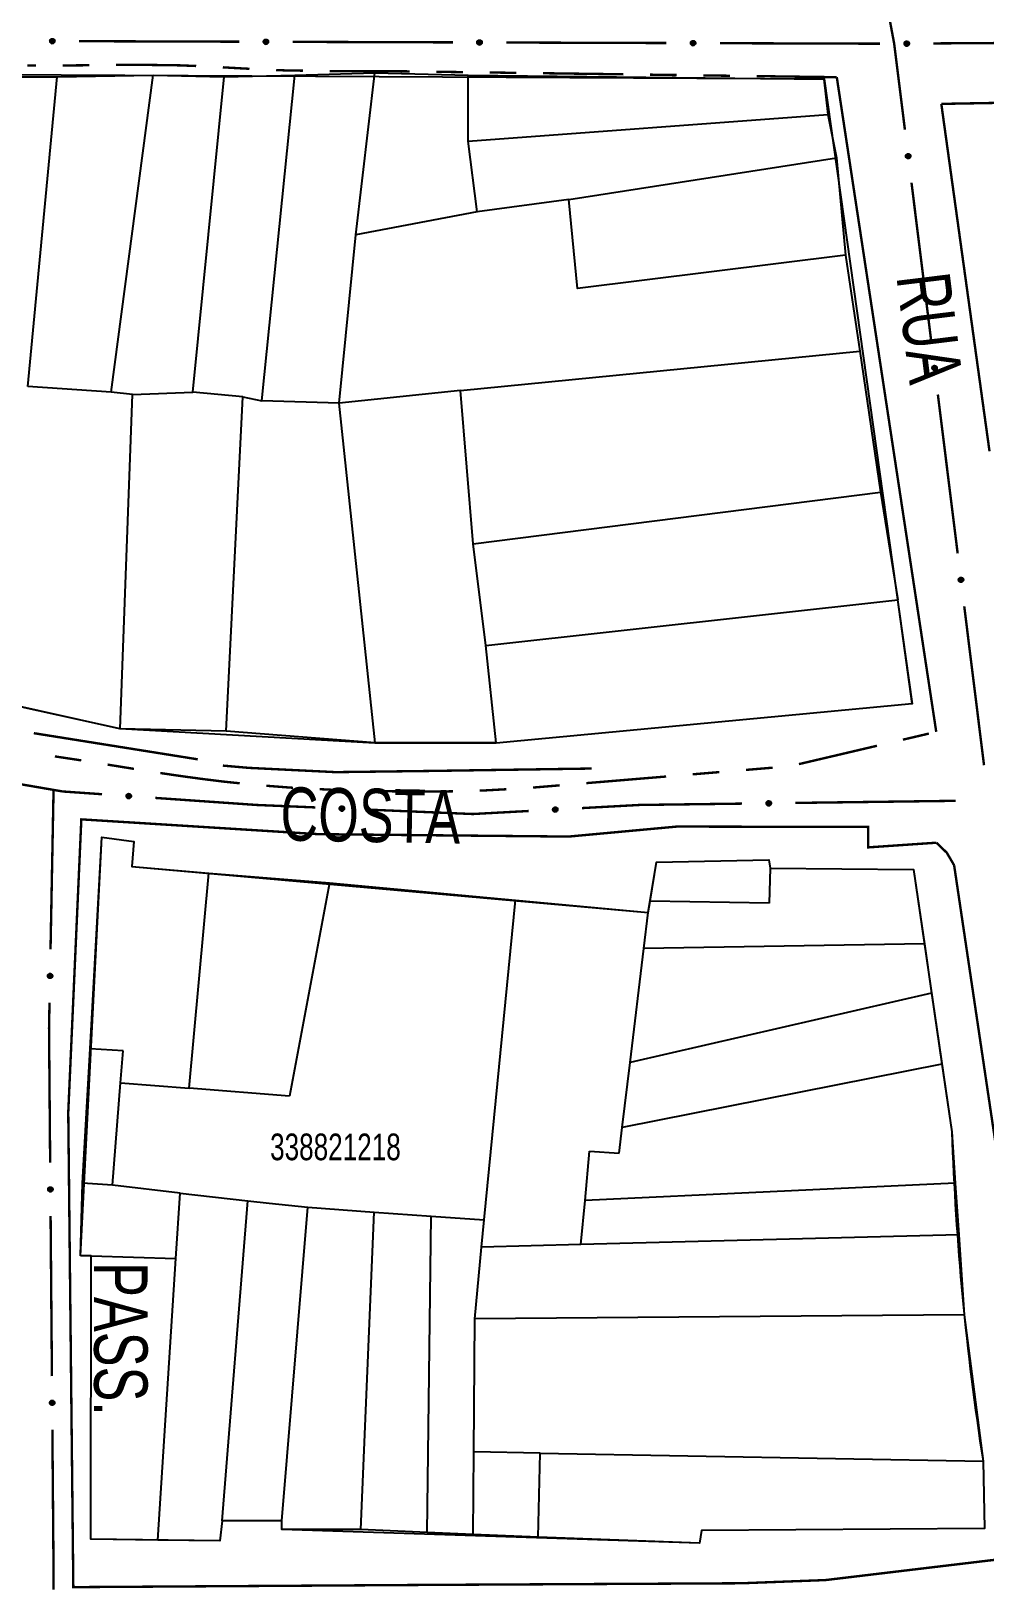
# Model space of a CAD drawing. Extents: x 203614 to 206284, y 4847494 to 4848495.
# Drawn here: x 204087.3 to 204158.8, y 4847838.7 to 4847955.6 of the extents above; entities that cross this region are included whole.
import ezdxf

# ---------------------------------------------------------------- set-up
doc = ezdxf.new("R2010")
doc.units = 0
doc.header["$LTSCALE"] = 1.5
doc.header["$MEASUREMENT"] = 0
doc.linetypes.add('PHANTOMX2', pattern=[5, 2.5, -0.5, 0.5, -0.5, 0.5, -0.5])
for name, color, linetype in [('CD-MALHA-LOTES', 40, 'CONTINUOUS'), ('CD_TXT_QUADRA', 7, 'CONTINUOUS'), ('HD-VALAS-DRENOS', 170, 'CONTINUOUS'), ('RU-QUADRAS', 210, 'CONTINUOUS'), ('SV-EIXO-RUA-N-PAV', 6, 'CONTINUOUS'), ('SV-EIXO-RUA-PAV', 20, 'CONTINUOUS'), ('SV-RUA-NAO-PAV-S-GUIA-C-GUIA', 7, 'PHANTOMX2'), ('SV-RUA-PAVIM-S-GUIA-C-GUIA', 7, 'CONTINUOUS'), ('SV-TXT-RUA-N-PAV-S-GUIA-C-GUIA', 7, 'CONTINUOUS'), ('SV-TXT-RUA-PAV-S-GUIA-C-GUIA', 7, 'CONTINUOUS')]:
    doc.layers.add(name, color=color, linetype=linetype)
doc.styles.add('ARIAL', font='ARIAL.TTF')

msp = doc.modelspace()

# ---------------------------------------------------------------- linework, layer by layer
at = {"layer": 'CD-MALHA-LOTES'}
for points in [[(204107.081501, 4847952.298128), (204113.074339, 4847952.47529)], [(204111.655098, 4847940.328151), (204113.074339, 4847952.47529)], [(204113.074339, 4847952.47529), (204120.076024, 4847952.298697)], [(204080.489303, 4847952.168607), (204089.280831, 4847952.179416)], [(204087.078871, 4847928.965354), (204089.280831, 4847952.179416)], [(204089.280831, 4847952.179416), (204096.460407, 4847952.297663)], [(204093.328487, 4847928.525425), (204096.460407, 4847952.297663)], [(204096.460407, 4847952.297663), (204101.800669, 4847952.179964)], [(204099.438741, 4847928.525692), (204101.800669, 4847952.179964)], [(204101.800669, 4847952.179964), (204107.081501, 4847952.298128)], [(204104.603932, 4847927.886002), (204107.081501, 4847952.298128)], [(204120.076024, 4847952.298697), (204146.71788, 4847952.005032), (204147.015611, 4847949.351557)], [(204120.077988, 4847947.34552), (204120.076024, 4847952.298697)], [(204120.077988, 4847947.34552), (204147.015611, 4847949.351557)], [(204147.015611, 4847949.351557), (204147.670419, 4847946.09675)], [(204120.732786, 4847942.038574), (204120.077988, 4847947.34552)], [(204127.615355, 4847942.982337), (204147.670419, 4847946.09675)], [(204147.670419, 4847946.09675), (204148.325182, 4847938.79663)], [(204120.732786, 4847942.038574), (204111.655098, 4847940.328151)], [(204127.615355, 4847942.982337), (204120.732786, 4847942.038574)], [(204148.325182, 4847938.79663), (204128.262976, 4847936.305174), (204127.615355, 4847942.982337)], [(204110.412374, 4847927.713577), (204111.655098, 4847940.328151)], [(204148.325182, 4847938.79663), (204149.396078, 4847931.602778)], [(204119.492043, 4847928.653149), (204149.396078, 4847931.602778)], [(204149.396078, 4847931.602778), (204150.942992, 4847921.047861)], [(204093.328487, 4847928.525425), (204087.078871, 4847928.965354)], [(204094.918614, 4847928.355685), (204093.328487, 4847928.525425)], [(204093.987736, 4847903.296484), (204094.918614, 4847928.355685)], [(204094.918614, 4847928.355685), (204099.438741, 4847928.525692)], [(204103.18159, 4847928.184853), (204099.438741, 4847928.525692)], [(204101.938793, 4847903.119933), (204103.18159, 4847928.184853)], [(204103.18159, 4847928.184853), (204104.603932, 4847927.886002)], [(204110.412374, 4847927.713577), (204104.603932, 4847927.886002)], [(204119.492043, 4847928.653149), (204110.412374, 4847927.713577)], [(204120.441513, 4847917.152596), (204119.492043, 4847928.653149)], [(204113.09426, 4847902.235925), (204110.412374, 4847927.713577)], [(204120.441513, 4847917.152596), (204150.942992, 4847921.047861)], [(204150.942992, 4847921.047861), (204152.251581, 4847912.969523)], [(204121.398362, 4847909.548121), (204120.441513, 4847917.152596)], [(204121.398362, 4847909.548121), (204152.251581, 4847912.969523)], [(204122.172625, 4847902.236323), (204153.32271, 4847905.186006), (204152.251581, 4847912.969523)], [(204122.172625, 4847902.236323), (204121.398362, 4847909.548121)], [(204093.987736, 4847903.296484), (204084.908576, 4847905.300943)], [(204101.938793, 4847903.119933), (204093.987736, 4847903.296484)], [(204113.09426, 4847902.235925), (204101.938793, 4847903.119933)], [(204122.172625, 4847902.236323), (204113.09426, 4847902.235925)]]:
    msp.add_lwpolyline(points, dxfattribs=at)
at = {"layer": 'CD-MALHA-LOTES', "flags": 128}
for points in [[(204091.75, 4847879.32), (204092.62, 4847895.18)], [(204092.62, 4847895.18), (204095.02, 4847894.86)], [(204095.02, 4847894.86), (204094.87, 4847892.98)], [(204094.87, 4847892.98), (204100.65, 4847892.47)], [(204133.7, 4847890.39), (204134.18, 4847893.29)], [(204134.18, 4847893.29), (204142.6, 4847893.47)], [(204142.6, 4847893.47), (204142.7, 4847892.85)], [(204142.7, 4847892.85), (204142.61, 4847890.22)], [(204142.7, 4847892.85), (204153.43, 4847892.75)], [(204153.43, 4847892.75), (204154.24, 4847887.18)], [(204099.16, 4847876.36), (204100.65, 4847892.47)], [(204100.65, 4847892.47), (204109.67, 4847891.74)], [(204109.67, 4847891.74), (204106.68, 4847875.77)], [(204109.67, 4847891.74), (204123.62, 4847890.45)], [(204121.26, 4847866.49), (204123.62, 4847890.45)], [(204123.62, 4847890.45), (204133.55, 4847889.54)], [(204133.55, 4847889.54), (204133.7, 4847890.39)], [(204142.61, 4847890.22), (204133.7, 4847890.39)], [(204133.23, 4847886.84), (204133.55, 4847889.54)], [(204154.24, 4847887.18), (204133.23, 4847886.84)], [(204154.24, 4847887.18), (204154.78, 4847883.48)], [(204132.2, 4847878.28), (204133.23, 4847886.84)], [(204154.78, 4847883.48), (204132.2, 4847878.28)], [(204154.78, 4847883.48), (204155.56, 4847878.17)], [(204091.18, 4847869.25), (204091.75, 4847879.32)], [(204094.22, 4847879.16), (204091.75, 4847879.32)], [(204094.03, 4847876.76), (204094.22, 4847879.16)], [(204131.61, 4847873.42), (204132.2, 4847878.28)], [(204155.56, 4847878.17), (204131.61, 4847873.42)], [(204155.56, 4847878.17), (204156.3, 4847873.09), (204156.56, 4847869.25)], [(204093.42, 4847869.09), (204094.03, 4847876.76)], [(204094.03, 4847876.76), (204099.16, 4847876.36)], [(204106.68, 4847875.77), (204099.16, 4847876.36)], [(204131.38, 4847871.49), (204131.61, 4847873.42)], [(204128.82, 4847867.94), (204129.15, 4847871.63)], [(204129.15, 4847871.63), (204131.38, 4847871.49)], [(204091.04, 4847863.79), (204091.18, 4847869.25)], [(204093.42, 4847869.09), (204091.18, 4847869.25)], [(204098.49, 4847868.5), (204093.42, 4847869.09)], [(204098.18, 4847863.6), (204098.49, 4847868.5)], [(204098.49, 4847868.5), (204103.56, 4847867.92)], [(204156.56, 4847869.25), (204128.82, 4847867.94)], [(204156.56, 4847869.25), (204156.82, 4847865.37)], [(204101.64, 4847843.94), (204103.56, 4847867.92)], [(204103.56, 4847867.92), (204105.17, 4847867.74)], [(204105.17, 4847867.74), (204108.06, 4847867.43)], [(204106.12, 4847843.94), (204108.06, 4847867.43)], [(204108.06, 4847867.43), (204113.03, 4847867.07)], [(204112.03, 4847843.27), (204113.03, 4847867.07)], [(204113.03, 4847867.07), (204117.29, 4847866.77)], [(204128.51, 4847864.64), (204128.82, 4847867.94)], [(204117, 4847843.05), (204117.29, 4847866.77)], [(204117.29, 4847866.77), (204121.26, 4847866.49)], [(204121.06, 4847864.45), (204121.26, 4847866.49)], [(204156.82, 4847865.37), (204128.51, 4847864.64)], [(204156.82, 4847865.37), (204157.23, 4847859.37)], [(204091.83, 4847863.79), (204091.04, 4847863.79)], [(204091.81, 4847842.56), (204091.83, 4847863.79)], [(204091.83, 4847863.79), (204098.18, 4847863.6)], [(204096.83, 4847842.49), (204098.18, 4847863.6)], [(204120.57, 4847859.08), (204121.06, 4847864.45)], [(204128.51, 4847864.64), (204121.06, 4847864.45)], [(204120.48, 4847849.09), (204120.57, 4847859.08)], [(204157.23, 4847859.37), (204120.57, 4847859.08)], [(204157.23, 4847859.37), (204158.64, 4847848.39)], [(204120.43, 4847842.9), (204120.48, 4847849.09)], [(204125.47, 4847849), (204120.48, 4847849.09)], [(204125.32, 4847842.71), (204125.47, 4847849)], [(204125.47, 4847849), (204158.64, 4847848.39)], [(204158.64, 4847848.39), (204158.75, 4847843.36)], [(204101.64, 4847843.94), (204101.46, 4847842.43)], [(204106.12, 4847843.94), (204101.64, 4847843.94)], [(204106.12, 4847843.29), (204106.12, 4847843.94)], [(204096.83, 4847842.49), (204091.81, 4847842.56)], [(204101.46, 4847842.43), (204096.83, 4847842.49)], [(204112.03, 4847843.27), (204106.12, 4847843.29)], [(204117, 4847843.05), (204112.03, 4847843.27)], [(204120.43, 4847842.9), (204117, 4847843.05)], [(204125.32, 4847842.71), (204120.43, 4847842.9)], [(204137.4, 4847842.26), (204125.32, 4847842.71)], [(204137.55, 4847843.21), (204137.4, 4847842.26)], [(204158.75, 4847843.36), (204137.55, 4847843.21)]]:
    msp.add_lwpolyline(points, dxfattribs=at)
at = {"layer": 'HD-VALAS-DRENOS', "const_width": 0.18, "flags": 128}
for points in [[(204099.81, 4847901.01), (204087.53, 4847902.97)], [(204129.31, 4847900.32), (204117.32, 4847900.14), (204110.12, 4847900.05), (204103.63, 4847900.37), (204101.69, 4847900.54)]]:
    msp.add_lwpolyline(points, dxfattribs=at)
at = {"layer": 'RU-QUADRAS', "color": 6, "linetype": 'Continuous'}
msp.add_lwpolyline([(204027.63, 4847952.63), (204146.73, 4847952.01), (204153.32, 4847905.17), (204122.16, 4847902.21), (204113.08, 4847902.21), (204093.97, 4847903.3), (204084.89, 4847905.32, -0.031853908)], format="xyb", dxfattribs=at)
msp.add_lwpolyline([(204091.04, 4847863.79), (204092.62, 4847895.18), (204095.02, 4847894.86), (204094.87, 4847892.98), (204133.55, 4847889.54), (204134.18, 4847893.29), (204142.6, 4847893.47), (204142.7, 4847892.85), (204153.43, 4847892.75), (204156.3, 4847873.09, 0.0300268197), (204158.64, 4847848.39), (204158.75, 4847843.36), (204137.55, 4847843.21), (204137.4, 4847842.26), (204106.12, 4847843.29), (204106.12, 4847843.94), (204101.64, 4847843.94), (204101.46, 4847842.43), (204091.81, 4847842.56), (204091.83, 4847863.79)], format="xyb", close=True, dxfattribs=at)
at = {"layer": 'SV-EIXO-RUA-N-PAV', "flags": 128}
for points in [[(204088.776439, 4847954.956224), (204088.810639, 4847954.991187), (204088.847182, 4847955.014243), (204088.883195, 4847955.0247), (204088.917428, 4847955.025642), (204088.952558, 4847955.022662), (204088.987315, 4847955.011843), (204089.02323, 4847954.99129), (204089.058544, 4847954.957229), (204089.079701, 4847954.918243), (204089.091843, 4847954.883484), (204089.094881, 4847954.847845), (204089.091414, 4847954.813765), (204089.078982, 4847954.778034), (204089.057798, 4847954.74184), (204089.022689, 4847954.70716), (204088.986709, 4847954.684803), (204088.95161, 4847954.675603), (204088.915761, 4847954.672776), (204088.879931, 4847954.676248), (204088.845875, 4847954.687065), (204088.809472, 4847954.708459), (204088.775702, 4847954.743565), (204088.752994, 4847954.779197), (204088.743303, 4847954.814157), (204088.741314, 4847954.849514), (204088.743875, 4847954.884786), (204088.753296, 4847954.920177), (204088.776439, 4847954.956224)], [(204104.77636, 4847954.906031), (204104.81056, 4847954.940993), (204104.847103, 4847954.964049), (204104.883116, 4847954.974506), (204104.917349, 4847954.975449), (204104.95248, 4847954.972468), (204104.987236, 4847954.961649), (204105.023152, 4847954.941097), (204105.058465, 4847954.907036), (204105.079623, 4847954.868049), (204105.091764, 4847954.833291), (204105.094802, 4847954.797651), (204105.091335, 4847954.763572), (204105.078903, 4847954.727841), (204105.057719, 4847954.691647), (204105.02261, 4847954.656967), (204104.98663, 4847954.63461), (204104.951531, 4847954.62541), (204104.915682, 4847954.622582), (204104.879853, 4847954.626055), (204104.845796, 4847954.636871), (204104.809393, 4847954.658266), (204104.775623, 4847954.693372), (204104.752915, 4847954.729003), (204104.743225, 4847954.763964), (204104.741236, 4847954.79932), (204104.743796, 4847954.834592), (204104.753217, 4847954.869983), (204104.77636, 4847954.906031)], [(204120.776282, 4847954.855837), (204120.810482, 4847954.8908), (204120.847024, 4847954.913855), (204120.883037, 4847954.924312), (204120.91727, 4847954.925255), (204120.952401, 4847954.922275), (204120.987157, 4847954.911456), (204121.023073, 4847954.890903), (204121.058386, 4847954.856842), (204121.079544, 4847954.817855), (204121.091685, 4847954.783097), (204121.094723, 4847954.747457), (204121.091256, 4847954.713378), (204121.078824, 4847954.677647), (204121.057641, 4847954.641453), (204121.022532, 4847954.606773), (204120.986551, 4847954.584416), (204120.951452, 4847954.575216), (204120.915603, 4847954.572389), (204120.879774, 4847954.575861), (204120.845718, 4847954.586678), (204120.809315, 4847954.608072), (204120.775545, 4847954.643178), (204120.752836, 4847954.67881), (204120.743146, 4847954.71377), (204120.741157, 4847954.749127), (204120.743717, 4847954.784399), (204120.753139, 4847954.819789), (204120.776282, 4847954.855837)], [(204136.776203, 4847954.805643), (204136.810403, 4847954.840606), (204136.846945, 4847954.863662), (204136.882958, 4847954.874119), (204136.917191, 4847954.875061), (204136.952322, 4847954.872081), (204136.987078, 4847954.861262), (204137.022994, 4847954.840709), (204137.058308, 4847954.806648), (204137.079465, 4847954.767662), (204137.091606, 4847954.732904), (204137.094645, 4847954.697264), (204137.091178, 4847954.663185), (204137.078745, 4847954.627453), (204137.057562, 4847954.59126), (204137.022453, 4847954.55658), (204136.986473, 4847954.534222), (204136.951373, 4847954.525022), (204136.915524, 4847954.522195), (204136.879695, 4847954.525667), (204136.845639, 4847954.536484), (204136.809236, 4847954.557879), (204136.775466, 4847954.592985), (204136.752758, 4847954.628616), (204136.743067, 4847954.663577), (204136.741078, 4847954.698933), (204136.743639, 4847954.734205), (204136.75306, 4847954.769596), (204136.776203, 4847954.805643)], [(204152.775062, 4847954.769332), (204152.80893, 4847954.804617), (204152.845253, 4847954.828017), (204152.881165, 4847954.838813), (204152.915388, 4847954.84008), (204152.950546, 4847954.837431), (204152.985403, 4847954.826941), (204153.021511, 4847954.806729), (204153.057144, 4847954.773003), (204153.07867, 4847954.734218), (204153.091139, 4847954.699576), (204153.094514, 4847954.663967), (204153.091369, 4847954.629856), (204153.079275, 4847954.594009), (204153.058434, 4847954.557617), (204153.023655, 4847954.522607), (204152.987887, 4847954.49991), (204152.952877, 4847954.490379), (204152.917056, 4847954.487213), (204152.881195, 4847954.490347), (204152.847039, 4847954.500841), (204152.810435, 4847954.521891), (204152.776335, 4847954.556676), (204152.753291, 4847954.592091), (204152.74327, 4847954.626959), (204152.740947, 4847954.662295), (204152.743174, 4847954.697589), (204152.752261, 4847954.733068), (204152.775062, 4847954.769332)], [(204094.505579, 4847898.375378), (204094.542021, 4847898.407998), (204094.58001, 4847898.428581), (204094.616637, 4847898.436629), (204094.650858, 4847898.435301), (204094.685714, 4847898.43), (204094.719677, 4847898.416902), (204094.754152, 4847898.394014), (204094.78713, 4847898.357688), (204094.805658, 4847898.317385), (204094.815469, 4847898.281899), (204094.816139, 4847898.246136), (204094.810422, 4847898.212362), (204094.79565, 4847898.177533), (204094.772114, 4847898.142822), (204094.734784, 4847898.110545), (204094.697402, 4847898.090621), (204094.66177, 4847898.083767), (204094.625813, 4847898.083321), (204094.590292, 4847898.08916), (204094.557028, 4847898.10221), (204094.522122, 4847898.125969), (204094.490752, 4847898.163236), (204094.470455, 4847898.200293), (204094.463103, 4847898.235819), (204094.463461, 4847898.27123), (204094.468353, 4847898.306255), (204094.480098, 4847898.340943), (204094.505579, 4847898.375378)], [(204110.473578, 4847897.437261), (204110.509109, 4847897.47087), (204110.546519, 4847897.49249), (204110.58291, 4847897.501542), (204110.617154, 4847897.501156), (204110.652143, 4847897.496815), (204110.686453, 4847897.484655), (204110.721544, 4847897.462724), (204110.755509, 4847897.427318), (204110.775138, 4847897.38754), (204110.785921, 4847897.352337), (204110.787574, 4847897.316606), (204110.782788, 4847897.282687), (204110.768978, 4847897.247465), (204110.746406, 4847897.212121), (204110.709978, 4847897.178829), (204110.673157, 4847897.157885), (204110.637728, 4847897.150054), (204110.601796, 4847897.14862), (204110.566128, 4847897.15348), (204110.532517, 4847897.16561), (204110.496972, 4847897.188401), (204110.46459, 4847897.224791), (204110.443281, 4847897.261277), (204110.434954, 4847897.296587), (204110.434339, 4847897.331994), (204110.438266, 4847897.36714), (204110.449054, 4847897.402139), (204110.473578, 4847897.437261)], [(204126.445296, 4847897.348564), (204126.47743, 4847897.385434), (204126.512588, 4847897.410551), (204126.547941, 4847897.42306), (204126.582063, 4847897.425968), (204126.617307, 4847897.425011), (204126.652627, 4847897.416206), (204126.689665, 4847897.397751), (204126.726876, 4847897.365775), (204126.750239, 4847897.328068), (204126.764357, 4847897.294065), (204126.769438, 4847897.258659), (204126.767934, 4847897.224437), (204126.757576, 4847897.18805), (204126.738506, 4847897.150699), (204126.705448, 4847897.114059), (204126.670811, 4847897.089672), (204126.636299, 4847897.078471), (204126.600672, 4847897.073588), (204126.564702, 4847897.074997), (204126.530081, 4847897.083839), (204126.492508, 4847897.103106), (204126.456777, 4847897.136214), (204126.432059, 4847897.170482), (204126.420376, 4847897.204828), (204126.416359, 4847897.240012), (204126.416889, 4847897.275373), (204126.424262, 4847897.311247), (204126.445296, 4847897.348564)], [(204142.439471, 4847897.824709), (204142.4731, 4847897.860222), (204142.509263, 4847897.883867), (204142.545102, 4847897.894906), (204142.579315, 4847897.896404), (204142.61449, 4847897.893993), (204142.649417, 4847897.883739), (204142.685661, 4847897.863771), (204142.721522, 4847897.830288), (204142.743309, 4847897.791649), (204142.756012, 4847897.757092), (204142.759628, 4847897.721506), (204142.756714, 4847897.687375), (204142.744863, 4847897.651447), (204142.724269, 4847897.614915), (204142.689727, 4847897.57967), (204142.654113, 4847897.556733), (204142.619168, 4847897.546965), (204142.58337, 4847897.543557), (204142.547489, 4847897.546448), (204142.513262, 4847897.556711), (204142.476517, 4847897.577512), (204142.442182, 4847897.612066), (204142.418899, 4847897.647325), (204142.408643, 4847897.682124), (204142.406081, 4847897.717443), (204142.408069, 4847897.752752), (204142.416915, 4847897.788291), (204142.439471, 4847897.824709)], [(204088.856768, 4847884.914091), (204088.891184, 4847884.87934), (204088.913657, 4847884.842437), (204088.923542, 4847884.806262), (204088.923941, 4847884.772019), (204088.920404, 4847884.736939), (204088.909035, 4847884.702359), (204088.887915, 4847884.666774), (204088.853298, 4847884.632006), (204088.81398, 4847884.611469), (204088.779034, 4847884.599881), (204088.74335, 4847884.597408), (204088.70933, 4847884.601416), (204088.673801, 4847884.614413), (204088.637948, 4847884.636168), (204088.603829, 4847884.671823), (204088.582046, 4847884.708154), (204088.573404, 4847884.743394), (204088.571145, 4847884.779283), (204088.575186, 4847884.815053), (204088.586542, 4847884.848934), (204088.608511, 4847884.884993), (204088.644148, 4847884.918201), (204088.680135, 4847884.940342), (204088.715245, 4847884.949476), (204088.750629, 4847884.950904), (204088.785856, 4847884.947784), (204088.821093, 4847884.937803), (204088.856768, 4847884.914091)], [(204088.879619, 4847868.918241), (204088.914972, 4847868.884444), (204088.938444, 4847868.848168), (204088.949313, 4847868.812277), (204088.950648, 4847868.778057), (204088.948071, 4847868.742895), (204088.937651, 4847868.708017), (204088.917511, 4847868.671868), (204088.883857, 4847868.636167), (204088.845115, 4847868.614564), (204088.810498, 4847868.602025), (204088.774896, 4847868.598579), (204088.740779, 4847868.601655), (204088.704907, 4847868.613677), (204088.668473, 4847868.634444), (204088.633393, 4847868.669154), (204088.610625, 4847868.704876), (204088.601024, 4847868.739867), (204088.597786, 4847868.775681), (204088.600847, 4847868.811548), (204088.611273, 4847868.845726), (204088.632249, 4847868.882372), (204088.666966, 4847868.916542), (204088.702335, 4847868.939657), (204088.737182, 4847868.949747), (204088.772514, 4847868.952141), (204088.807813, 4847868.949985), (204088.843309, 4847868.94097), (204088.879619, 4847868.918241)], [(204089.012752, 4847852.918795), (204089.048105, 4847852.884998), (204089.071577, 4847852.848722), (204089.082446, 4847852.812831), (204089.083781, 4847852.778611), (204089.081204, 4847852.743449), (204089.070783, 4847852.708571), (204089.050644, 4847852.672422), (204089.016989, 4847852.636721), (204088.978248, 4847852.615117), (204088.943631, 4847852.602579), (204088.908028, 4847852.599133), (204088.873912, 4847852.602209), (204088.83804, 4847852.614231), (204088.801606, 4847852.634998), (204088.766526, 4847852.669708), (204088.743758, 4847852.705429), (204088.734157, 4847852.740421), (204088.730919, 4847852.776235), (204088.73398, 4847852.812102), (204088.744406, 4847852.84628), (204088.765382, 4847852.882926), (204088.800099, 4847852.917096), (204088.835468, 4847852.940211), (204088.870315, 4847852.950301), (204088.905646, 4847852.952695), (204088.940946, 4847852.950539), (204088.976442, 4847852.941524), (204089.012752, 4847852.918795)]]:
    msp.add_lwpolyline(points, close=True, dxfattribs=at)
for points in [[(204088.741314, 4847954.849514), (204089.091843, 4847954.883484)], [(204088.743303, 4847954.814157), (204089.094881, 4847954.847845)], [(204088.743875, 4847954.884786), (204089.079701, 4847954.918243)], [(204088.744905, 4847954.831396), (204089.091595, 4847954.863057)], [(204088.746385, 4847954.868234), (204089.080803, 4847954.902662)], [(204088.751617, 4847954.795897), (204089.090128, 4847954.830313)], [(204088.752994, 4847954.779197), (204089.091414, 4847954.813765)], [(204088.753296, 4847954.920177), (204089.058544, 4847954.957229)], [(204088.753315, 4847954.902325), (204089.06454, 4847954.938191)], [(204088.765703, 4847954.936399), (204089.037357, 4847954.972389)], [(204088.766515, 4847954.760373), (204089.080465, 4847954.794865)], [(204088.775702, 4847954.743565), (204089.078982, 4847954.778034)], [(204088.776439, 4847954.956224), (204089.02323, 4847954.99129)], [(204088.795842, 4847954.974512), (204088.997876, 4847955.001168)], [(204088.796432, 4847954.72753), (204089.065344, 4847954.759435)], [(204088.809472, 4847954.708459), (204089.057798, 4847954.74184)], [(204088.810639, 4847954.991187), (204088.987315, 4847955.011843)], [(204088.831413, 4847955.00442), (204088.961081, 4847955.016294)], [(204088.833188, 4847954.700124), (204089.032484, 4847954.72406)], [(204088.845875, 4847954.687065), (204089.022689, 4847954.70716)], [(204088.847182, 4847955.014243), (204088.952558, 4847955.022662)], [(204088.867245, 4847954.682278), (204088.998281, 4847954.695513)], [(204088.879931, 4847954.676248), (204088.986709, 4847954.684803)], [(204104.741236, 4847954.79932), (204105.091764, 4847954.833291)], [(204104.743225, 4847954.763964), (204105.094802, 4847954.797651)], [(204104.743796, 4847954.834592), (204105.079623, 4847954.868049)], [(204104.744827, 4847954.781202), (204105.091516, 4847954.812863)], [(204104.746307, 4847954.81804), (204105.080724, 4847954.852469)], [(204104.751538, 4847954.745704), (204105.090049, 4847954.780119)], [(204104.752915, 4847954.729003), (204105.091335, 4847954.763572)], [(204104.753217, 4847954.869983), (204105.058465, 4847954.907036)], [(204104.753236, 4847954.852131), (204105.064461, 4847954.887997)], [(204104.765624, 4847954.886206), (204105.037278, 4847954.922196)], [(204104.766436, 4847954.710179), (204105.080386, 4847954.744672)], [(204104.775623, 4847954.693372), (204105.078903, 4847954.727841)], [(204104.77636, 4847954.906031), (204105.023152, 4847954.941097)], [(204104.795763, 4847954.924318), (204104.997797, 4847954.950975)], [(204104.796353, 4847954.677336), (204105.065265, 4847954.709242)], [(204104.809393, 4847954.658266), (204105.057719, 4847954.691647)], [(204104.81056, 4847954.940993), (204104.987236, 4847954.961649)], [(204104.831335, 4847954.954226), (204104.961002, 4847954.9661)], [(204104.847103, 4847954.964049), (204104.95248, 4847954.972468)], [(204120.741157, 4847954.749127), (204121.091685, 4847954.783097)], [(204120.743146, 4847954.71377), (204121.094723, 4847954.747457)], [(204120.743717, 4847954.784399), (204121.079544, 4847954.817855)], [(204120.744748, 4847954.731009), (204121.091438, 4847954.76267)], [(204120.746228, 4847954.767846), (204121.080646, 4847954.802275)], [(204120.751459, 4847954.69551), (204121.08997, 4847954.729926)], [(204120.752836, 4847954.67881), (204121.091256, 4847954.713378)], [(204120.753139, 4847954.819789), (204121.058386, 4847954.856842)], [(204120.753158, 4847954.801938), (204121.064383, 4847954.837804)], [(204120.765545, 4847954.836012), (204121.037199, 4847954.872002)], [(204120.766358, 4847954.659985), (204121.080307, 4847954.694478)], [(204120.776282, 4847954.855837), (204121.023073, 4847954.890903)], [(204120.795684, 4847954.874125), (204120.997718, 4847954.900781)], [(204120.810482, 4847954.8908), (204120.987157, 4847954.911456)], [(204120.831256, 4847954.904033), (204120.960924, 4847954.915907)], [(204120.847024, 4847954.913855), (204120.952401, 4847954.922275)], [(204136.741078, 4847954.698933), (204137.091606, 4847954.732904)], [(204136.743067, 4847954.663577), (204137.094645, 4847954.697264)], [(204136.743639, 4847954.734205), (204137.079465, 4847954.767662)], [(204136.744669, 4847954.680815), (204137.091359, 4847954.712476)], [(204136.746149, 4847954.717653), (204137.080567, 4847954.752081)], [(204136.75306, 4847954.769596), (204137.058308, 4847954.806648)], [(204136.753079, 4847954.751744), (204137.064304, 4847954.78761)], [(204136.765466, 4847954.785819), (204137.037121, 4847954.821809)], [(204136.776203, 4847954.805643), (204137.022994, 4847954.840709)], [(204136.795606, 4847954.823931), (204136.99764, 4847954.850588)], [(204136.810403, 4847954.840606), (204136.987078, 4847954.861262)], [(204136.831177, 4847954.853839), (204136.960845, 4847954.865713)], [(204136.846945, 4847954.863662), (204136.952322, 4847954.872081)], [(204152.740947, 4847954.662295), (204153.091139, 4847954.699576)], [(204152.743174, 4847954.697589), (204153.07867, 4847954.734218)], [(204152.745841, 4847954.681062), (204153.079919, 4847954.718649)], [(204152.752261, 4847954.733068), (204153.057144, 4847954.773003)], [(204152.752448, 4847954.715217), (204153.063321, 4847954.754023)], [(204152.764513, 4847954.749407), (204153.035815, 4847954.787963)], [(204152.775062, 4847954.769332), (204153.021511, 4847954.806729)], [(204152.794291, 4847954.787802), (204152.996064, 4847954.816367)], [(204152.80893, 4847954.804617), (204152.985403, 4847954.826941)], [(204152.829578, 4847954.818045), (204152.959128, 4847954.831144)], [(204152.845253, 4847954.828017), (204152.950546, 4847954.837431)], [(204104.833109, 4847954.649931), (204105.032406, 4847954.673867)], [(204104.845796, 4847954.636871), (204105.02261, 4847954.656967)], [(204104.867166, 4847954.632085), (204104.998203, 4847954.645319)], [(204104.879853, 4847954.626055), (204104.98663, 4847954.63461)], [(204120.775545, 4847954.643178), (204121.078824, 4847954.677647)], [(204120.796274, 4847954.627143), (204121.065186, 4847954.659048)], [(204120.809315, 4847954.608072), (204121.057641, 4847954.641453)], [(204120.83303, 4847954.599737), (204121.032327, 4847954.623673)], [(204120.845718, 4847954.586678), (204121.022532, 4847954.606773)], [(204120.867088, 4847954.581891), (204120.998124, 4847954.595125)], [(204120.879774, 4847954.575861), (204120.986551, 4847954.584416)], [(204136.75138, 4847954.645316), (204137.089892, 4847954.679732)], [(204136.752758, 4847954.628616), (204137.091178, 4847954.663185)], [(204136.766279, 4847954.609792), (204137.080229, 4847954.644285)], [(204136.775466, 4847954.592985), (204137.078745, 4847954.627453)], [(204136.796195, 4847954.576949), (204137.065108, 4847954.608854)], [(204136.809236, 4847954.557879), (204137.057562, 4847954.59126)], [(204136.832952, 4847954.549543), (204137.032248, 4847954.57348)], [(204136.845639, 4847954.536484), (204137.022453, 4847954.55658)], [(204136.867009, 4847954.531698), (204136.998045, 4847954.544932)], [(204136.879695, 4847954.525667), (204136.986473, 4847954.534222)], [(204152.74327, 4847954.626959), (204153.094514, 4847954.663967)], [(204152.744709, 4847954.644212), (204153.091084, 4847954.679148)], [(204152.751756, 4847954.608778), (204153.089927, 4847954.646391)], [(204152.753291, 4847954.592091), (204153.091369, 4847954.629856)], [(204152.766989, 4847954.573396), (204153.080599, 4847954.610854)], [(204152.776335, 4847954.556676), (204153.079275, 4847954.594009)], [(204152.797215, 4847954.540837), (204153.065814, 4847954.575282)], [(204152.810435, 4847954.521891), (204153.058434, 4847954.557617)], [(204152.834228, 4847954.51378), (204153.03329, 4847954.539599)], [(204152.847039, 4847954.500841), (204153.023655, 4847954.522607)], [(204152.868453, 4847954.496257), (204152.999358, 4847954.510729)], [(204152.881195, 4847954.490347), (204152.987887, 4847954.49991)], [(204094.463103, 4847898.235819), (204094.816139, 4847898.246136)], [(204094.463461, 4847898.27123), (204094.815469, 4847898.281899)], [(204094.465843, 4847898.252914), (204094.813869, 4847898.261533)], [(204094.468353, 4847898.306255), (204094.805658, 4847898.317385)], [(204094.469761, 4847898.289572), (204094.805725, 4847898.301766)], [(204094.470188, 4847898.217048), (204094.810235, 4847898.228958)], [(204094.470455, 4847898.200293), (204094.810422, 4847898.212362)], [(204094.478934, 4847898.32313), (204094.791852, 4847898.338294)], [(204094.480098, 4847898.340943), (204094.78713, 4847898.357688)], [(204094.482699, 4847898.180615), (204094.798245, 4847898.194229)], [(204094.490752, 4847898.163236), (204094.79565, 4847898.177533)], [(204094.493553, 4847898.356308), (204094.766995, 4847898.374219)], [(204094.505579, 4847898.375378), (204094.754152, 4847898.394014)], [(204094.510374, 4847898.145862), (204094.780809, 4847898.159878)], [(204094.522122, 4847898.125969), (204094.772114, 4847898.142822)], [(204094.526151, 4847898.39234), (204094.729507, 4847898.405551)], [(204094.542021, 4847898.407998), (204094.719677, 4847898.416902)], [(204094.545234, 4847898.116081), (204094.745678, 4847898.126759)], [(204094.557028, 4847898.10221), (204094.734784, 4847898.110545)], [(204094.563626, 4847898.419825), (204094.693795, 4847898.423081)], [(204094.578033, 4847898.096017), (204094.709659, 4847898.10054)], [(204094.58001, 4847898.428581), (204094.685714, 4847898.43)], [(204094.590292, 4847898.08916), (204094.697402, 4847898.090621)], [(204110.44838, 4847897.3843), (204110.760762, 4847897.408062)], [(204110.449054, 4847897.402139), (204110.755509, 4847897.427318)], [(204110.46208, 4847897.417868), (204110.734927, 4847897.443289)], [(204110.473578, 4847897.437261), (204110.721544, 4847897.462724)], [(204110.493676, 4847897.454782), (204110.696592, 4847897.473579)], [(204110.509109, 4847897.47087), (204110.686453, 4847897.484655)], [(204110.530381, 4847897.483287), (204110.660412, 4847897.49012)], [(204110.546519, 4847897.49249), (204110.652143, 4847897.496815)], [(204126.463616, 4847897.367936), (204126.663784, 4847897.406156)], [(204126.47743, 4847897.385434), (204126.652627, 4847897.416206)], [(204126.49741, 4847897.399839), (204126.626181, 4847897.419143)], [(204126.512588, 4847897.410551), (204126.617307, 4847897.425011)], [(204142.406081, 4847897.717443), (204142.756012, 4847897.757092)], [(204142.408069, 4847897.752752), (204142.743309, 4847897.791649)], [(204142.408643, 4847897.682124), (204142.759628, 4847897.721506)], [(204142.409965, 4847897.699386), (204142.756096, 4847897.736664)], [(204142.410848, 4847897.736243), (204142.744663, 4847897.776089)], [(204142.416915, 4847897.788291), (204142.721522, 4847897.830288)], [(204142.417224, 4847897.770442), (204142.727827, 4847897.811349)], [(204142.417251, 4847897.664001), (204142.75516, 4847897.7039)], [(204142.418899, 4847897.647325), (204142.756714, 4847897.687375)], [(204142.429057, 4847897.804713), (204142.700092, 4847897.845102)], [(204142.432723, 4847897.628722), (204142.746073, 4847897.668301)], [(204142.439471, 4847897.824709), (204142.685661, 4847897.863771)], [(204142.442182, 4847897.612066), (204142.744863, 4847897.651447)], [(204142.458575, 4847897.843309), (204142.66015, 4847897.873237)], [(204142.463169, 4847897.596369), (204142.731528, 4847897.63263)], [(204142.4731, 4847897.860222), (204142.649417, 4847897.883739)], [(204142.476517, 4847897.577512), (204142.724269, 4847897.614915)], [(204142.493657, 4847897.873789), (204142.623115, 4847897.887764)], [(204142.500364, 4847897.569563), (204142.699246, 4847897.596727)], [(204142.509263, 4847897.883867), (204142.61449, 4847897.893993)], [(204142.513262, 4847897.556711), (204142.689727, 4847897.57967)], [(204142.534707, 4847897.552271), (204142.665511, 4847897.567628)], [(204142.547489, 4847897.546448), (204142.654113, 4847897.556733)], [(204110.434339, 4847897.331994), (204110.785921, 4847897.352337)], [(204110.434954, 4847897.296587), (204110.787574, 4847897.316606)], [(204110.437224, 4847897.31375), (204110.784881, 4847897.331935)], [(204110.438266, 4847897.36714), (204110.775138, 4847897.38754)], [(204110.440133, 4847897.350503), (204110.775634, 4847897.371929)], [(204110.442553, 4847897.278018), (204110.782145, 4847897.299272)], [(204110.443281, 4847897.261277), (204110.782788, 4847897.282687)], [(204110.456062, 4847897.241942), (204110.771114, 4847897.264226)], [(204110.46459, 4847897.224791), (204110.768978, 4847897.247465)], [(204110.484681, 4847897.207963), (204110.754629, 4847897.229409)], [(204110.496972, 4847897.188401), (204110.746406, 4847897.212121)], [(204110.520346, 4847897.179152), (204110.720421, 4847897.195337)], [(204110.532517, 4847897.16561), (204110.709978, 4847897.178829)], [(204110.553686, 4847897.159998), (204110.685137, 4847897.168137)], [(204110.566128, 4847897.15348), (204110.673157, 4847897.157885)], [(204126.416359, 4847897.240012), (204126.764357, 4847897.294065)], [(204126.416889, 4847897.275373), (204126.750239, 4847897.328068)], [(204126.420347, 4847897.258992), (204126.752234, 4847897.312577)], [(204126.420376, 4847897.204828), (204126.769438, 4847897.258659)], [(204126.420985, 4847897.222131), (204126.765284, 4847897.273657)], [(204126.424262, 4847897.311247), (204126.726876, 4847897.365775)], [(204126.425306, 4847897.293426), (204126.733957, 4847897.347113)], [(204126.429725, 4847897.187076), (204126.7657, 4847897.240883)], [(204126.432059, 4847897.170482), (204126.767934, 4847897.224437)], [(204126.435716, 4847897.328155), (204126.704854, 4847897.379693)], [(204126.445296, 4847897.348564), (204126.689665, 4847897.397751)], [(204126.44664, 4847897.152466), (204126.758089, 4847897.204939)], [(204126.456777, 4847897.136214), (204126.757576, 4847897.18805)], [(204126.478394, 4847897.121397), (204126.745029, 4847897.168698)], [(204126.492508, 4847897.103106), (204126.738506, 4847897.150699)], [(204126.516664, 4847897.096148), (204126.714256, 4847897.131494)], [(204126.530081, 4847897.083839), (204126.705448, 4847897.114059)], [(204126.55169, 4847897.080288), (204126.68175, 4847897.101029)], [(204126.564702, 4847897.074997), (204126.670811, 4847897.089672)], [(204088.575186, 4847884.815053), (204088.582046, 4847884.708154)], [(204088.581417, 4847884.827642), (204088.59257, 4847884.696412)], [(204088.586542, 4847884.848934), (204088.603829, 4847884.671823)], [(204088.5998, 4847884.861412), (204088.620572, 4847884.661761)], [(204088.608511, 4847884.884993), (204088.637948, 4847884.636168)], [(204088.627786, 4847884.897729), (204088.655421, 4847884.628344)], [(204088.644148, 4847884.918201), (204088.673801, 4847884.614413)], [(204088.661099, 4847884.927121), (204088.690607, 4847884.612663)], [(204088.680135, 4847884.940342), (204088.70933, 4847884.601416)], [(204088.696855, 4847884.941454), (204088.725896, 4847884.602439)], [(204088.715245, 4847884.949476), (204088.74335, 4847884.597408)], [(204088.732456, 4847884.947601), (204088.758613, 4847884.600452)], [(204088.750629, 4847884.950904), (204088.779034, 4847884.599881)], [(204088.769266, 4847884.945536), (204088.798385, 4847884.610615)], [(204088.785856, 4847884.947784), (204088.81398, 4847884.611469)], [(204088.803243, 4847884.938067), (204088.834167, 4847884.626312)], [(204088.821093, 4847884.937803), (204088.853298, 4847884.632006)], [(204088.837117, 4847884.92514), (204088.868792, 4847884.652949)], [(204088.856768, 4847884.914091), (204088.887915, 4847884.666774)], [(204088.874746, 4847884.8944), (204088.898194, 4847884.691969)], [(204088.891184, 4847884.87934), (204088.909035, 4847884.702359)], [(204088.904086, 4847884.858359), (204088.913901, 4847884.728519)], [(204088.913657, 4847884.842437), (204088.920404, 4847884.736939)], [(204088.600847, 4847868.811548), (204088.610625, 4847868.704876)], [(204088.606732, 4847868.824302), (204088.621467, 4847868.693426)], [(204088.611273, 4847868.845726), (204088.633393, 4847868.669154)], [(204088.624186, 4847868.858562), (204088.650405, 4847868.659553)], [(204088.632249, 4847868.882372), (204088.668473, 4847868.634444)], [(204088.651169, 4847868.89563), (204088.686153, 4847868.627101)], [(204088.666966, 4847868.916542), (204088.704907, 4847868.613677)], [(204088.683667, 4847868.925921), (204088.721755, 4847868.612387)], [(204088.702335, 4847868.939657), (204088.740779, 4847868.601655)], [(204088.719018, 4847868.941225), (204088.75731, 4847868.60313)], [(204088.737182, 4847868.949747), (204088.774896, 4847868.598579)], [(204088.754438, 4847868.948343), (204088.790069, 4847868.602039)], [(204088.772514, 4847868.952141), (204088.810498, 4847868.602025)], [(204088.79129, 4847868.947285), (204088.829548, 4847868.613284)], [(204088.807813, 4847868.949985), (204088.845115, 4847868.614564)], [(204088.825459, 4847868.940746), (204088.864888, 4847868.629952)], [(204088.843309, 4847868.94097), (204088.883857, 4847868.636167)], [(204088.859673, 4847868.92875), (204088.898773, 4847868.657526)], [(204088.879619, 4847868.918241), (204088.917511, 4847868.671868)], [(204088.898128, 4847868.899049), (204088.927098, 4847868.697334)], [(204088.914972, 4847868.884444), (204088.937651, 4847868.708017)], [(204088.928442, 4847868.863823), (204088.9418, 4847868.7343)], [(204088.938444, 4847868.848168), (204088.948071, 4847868.742895)], [(204088.73398, 4847852.812102), (204088.743758, 4847852.705429)], [(204088.739865, 4847852.824856), (204088.7546, 4847852.69398)], [(204088.744406, 4847852.84628), (204088.766526, 4847852.669708)], [(204088.757319, 4847852.859116), (204088.783538, 4847852.660107)], [(204088.765382, 4847852.882926), (204088.801606, 4847852.634998)], [(204088.784302, 4847852.896184), (204088.819286, 4847852.627655)], [(204088.800099, 4847852.917096), (204088.83804, 4847852.614231)], [(204088.8168, 4847852.926475), (204088.854888, 4847852.612941)], [(204088.835468, 4847852.940211), (204088.873912, 4847852.602209)], [(204088.852151, 4847852.941779), (204088.890443, 4847852.603684)], [(204088.870315, 4847852.950301), (204088.908028, 4847852.599133)], [(204088.887571, 4847852.948897), (204088.923202, 4847852.602592)], [(204088.905646, 4847852.952695), (204088.943631, 4847852.602579)], [(204088.924423, 4847852.947839), (204088.962681, 4847852.613837)], [(204088.940946, 4847852.950539), (204088.978248, 4847852.615117)], [(204088.958592, 4847852.9413), (204088.998021, 4847852.630506)], [(204088.976442, 4847852.941524), (204089.016989, 4847852.636721)], [(204088.992806, 4847852.929304), (204089.031906, 4847852.65808)], [(204089.012752, 4847852.918795), (204089.050644, 4847852.672422)], [(204089.031261, 4847852.899603), (204089.060231, 4847852.697888)], [(204089.048105, 4847852.884998), (204089.070783, 4847852.708571)], [(204089.061575, 4847852.864377), (204089.074933, 4847852.734854)], [(204089.071577, 4847852.848722), (204089.081204, 4847852.743449)]]:
    msp.add_lwpolyline(points, dxfattribs=at)
at = {"layer": 'SV-EIXO-RUA-N-PAV', "const_width": 0.18, "flags": 128}
for points in [[(204090.919764, 4847954.839419), (204102.919705, 4847954.801774)], [(204106.919685, 4847954.789226), (204118.919626, 4847954.75158)], [(204122.919606, 4847954.739032), (204134.919547, 4847954.701387)], [(204138.919528, 4847954.688838), (204150.919469, 4847954.651193)], [(204154.919395, 4847954.672788), (204166.919156, 4847954.748547)], [(204080.784816, 4847900.136474), (204089.653774, 4847898.60625)], [(204089.01, 4847898.77), (204088.781981, 4847886.772167)], [(204089.653774, 4847898.60625), (204089.69, 4847898.6)], [(204089.69, 4847898.6), (204092.646096, 4847898.394376)], [(204096.636454, 4847898.116809), (204103.61958, 4847897.631068)], [(204103.61958, 4847897.631068), (204104.21, 4847897.59)], [(204104.21, 4847897.59), (204108.614275, 4847897.405129)], [(204128.591791, 4847897.355091), (204132.585885, 4847897.57237)], [(204132.585885, 4847897.57237), (204132.91, 4847897.59)], [(204132.91, 4847897.59), (204140.58475, 4847897.690364)], [(204144.584408, 4847897.742669), (204156.583382, 4847897.899582)], [(204112.610756, 4847897.237374), (204119.604597, 4847896.943805)], [(204119.604597, 4847896.943805), (204120.41, 4847896.91)], [(204120.41, 4847896.91), (204124.597696, 4847897.137811)], [(204088.705974, 4847882.772889), (204088.686973, 4847881.773069)], [(204088.686973, 4847881.773069), (204088.67, 4847880.88)], [(204088.67, 4847880.88), (204088.754096, 4847870.77358)], [(204088.78738, 4847866.773719), (204088.887229, 4847854.774134)], [(204088.920513, 4847850.774273), (204089.003721, 4847840.774619)], [(204089.003721, 4847840.774619), (204089.01, 4847840.02)], [(204089.01, 4847840.02), (204089.01, 4847838.774645)]]:
    msp.add_lwpolyline(points, dxfattribs=at)
at = {"layer": 'SV-EIXO-RUA-PAV', "const_width": 0.18, "flags": 128}
for points in [[(204150.97, 4847960.06), (204151.887603, 4847955.144921)], [(204151.887603, 4847955.144921), (204151.98, 4847954.65)], [(204151.98, 4847954.65), (204152.78218, 4847948.203188)], [(204153.276092, 4847944.233799), (204154.757831, 4847932.325631)], [(204155.251743, 4847928.356242), (204156.733482, 4847916.448075)], [(204157.227395, 4847912.478685), (204158.709133, 4847900.570518)]]:
    msp.add_lwpolyline(points, dxfattribs=at)
at = {"layer": 'SV-EIXO-RUA-PAV', "flags": 128}
for points in [[(204153.120633, 4847946.374667), (204153.159644, 4847946.345168), (204153.18714, 4847946.311838), (204153.202071, 4847946.277439), (204153.20734, 4847946.2436), (204153.208831, 4847946.208375), (204153.202499, 4847946.172528), (204153.186658, 4847946.1343), (204153.157341, 4847946.094959), (204153.121347, 4847946.069036), (204153.088405, 4847946.052593), (204153.053437, 4847946.045067), (204153.019193, 4847946.044192), (204152.982175, 4847946.052001), (204152.943591, 4847946.068432), (204152.904746, 4847946.098869), (204152.878013, 4847946.131729), (204152.864444, 4847946.165381), (204152.857101, 4847946.200584), (204152.85601, 4847946.236565), (204152.862429, 4847946.271716), (204152.879043, 4847946.310535), (204152.909591, 4847946.348477), (204152.942062, 4847946.375513), (204152.975514, 4847946.389552), (204153.010334, 4847946.396), (204153.045647, 4847946.397926), (204153.081945, 4847946.39306), (204153.120633, 4847946.374667)], [(204155.096284, 4847930.49711), (204155.135295, 4847930.467611), (204155.162791, 4847930.434281), (204155.177723, 4847930.399882), (204155.182991, 4847930.366044), (204155.184482, 4847930.330818), (204155.17815, 4847930.294972), (204155.162309, 4847930.256743), (204155.132993, 4847930.217402), (204155.096998, 4847930.191479), (204155.064056, 4847930.175036), (204155.029088, 4847930.167511), (204154.994844, 4847930.166635), (204154.957826, 4847930.174444), (204154.919242, 4847930.190876), (204154.880397, 4847930.221312), (204154.853665, 4847930.254173), (204154.840095, 4847930.287825), (204154.832752, 4847930.323028), (204154.831661, 4847930.359008), (204154.83808, 4847930.39416), (204154.854694, 4847930.432978), (204154.885243, 4847930.470921), (204154.917713, 4847930.497957), (204154.951165, 4847930.511995), (204154.985985, 4847930.518444), (204155.021298, 4847930.520369), (204155.057596, 4847930.515504), (204155.096284, 4847930.49711)], [(204157.071935, 4847914.619554), (204157.110946, 4847914.590055), (204157.138442, 4847914.556725), (204157.153374, 4847914.522325), (204157.158642, 4847914.488487), (204157.160133, 4847914.453261), (204157.153801, 4847914.417415), (204157.13796, 4847914.379187), (204157.108644, 4847914.339846), (204157.072649, 4847914.313923), (204157.039707, 4847914.297479), (204157.004739, 4847914.289954), (204156.970495, 4847914.289079), (204156.933477, 4847914.296888), (204156.894893, 4847914.313319), (204156.856048, 4847914.343756), (204156.829316, 4847914.376616), (204156.815746, 4847914.410268), (204156.808404, 4847914.445471), (204156.807312, 4847914.481452), (204156.813731, 4847914.516603), (204156.830345, 4847914.555422), (204156.860894, 4847914.593364), (204156.893364, 4847914.6204), (204156.926816, 4847914.634438), (204156.961637, 4847914.640887), (204156.996949, 4847914.642812), (204157.033248, 4847914.637947), (204157.071935, 4847914.619554)]]:
    msp.add_lwpolyline(points, close=True, dxfattribs=at)
for points in [[(204152.85601, 4847946.236565), (204152.878013, 4847946.131729)], [(204152.860386, 4847946.249912), (204152.890102, 4847946.121605)], [(204152.862429, 4847946.271716), (204152.904746, 4847946.098869)], [(204152.873777, 4847946.285955), (204152.92275, 4847946.091292)], [(204152.879043, 4847946.310535), (204152.943591, 4847946.068432)], [(204152.896309, 4847946.325885), (204152.961999, 4847946.063174)], [(204152.909591, 4847946.348477), (204152.982175, 4847946.052001)], [(204152.9251, 4847946.359718), (204152.999059, 4847946.05266)], [(204152.942062, 4847946.375513), (204153.019193, 4847946.044192)], [(204152.958453, 4847946.378994), (204153.035444, 4847946.047562)], [(204152.975514, 4847946.389552), (204153.053437, 4847946.045067)], [(204152.992817, 4847946.390145), (204153.068111, 4847946.050252)], [(204153.010334, 4847946.396), (204153.088405, 4847946.052593)], [(204153.029545, 4847946.39334), (204153.106031, 4847946.065971)], [(204153.045647, 4847946.397926), (204153.121347, 4847946.069036)], [(204153.06424, 4847946.390782), (204153.139215, 4847946.086601)], [(204153.081945, 4847946.39306), (204153.157341, 4847946.094959)], [(204153.099608, 4847946.382807), (204153.169698, 4847946.117894)], [(204153.120633, 4847946.374667), (204153.186658, 4847946.1343)], [(204153.141229, 4847946.357735), (204153.193247, 4847946.160701)], [(204153.159644, 4847946.345168), (204153.202499, 4847946.172528)], [(204153.1754, 4847946.326236), (204153.203593, 4847946.199115)], [(204153.18714, 4847946.311838), (204153.208831, 4847946.208375)], [(204154.831661, 4847930.359008), (204154.853665, 4847930.254173)], [(204154.836037, 4847930.372356), (204154.865753, 4847930.244049)], [(204154.83808, 4847930.39416), (204154.880397, 4847930.221312)], [(204154.849428, 4847930.408398), (204154.898401, 4847930.213735)], [(204154.854694, 4847930.432978), (204154.919242, 4847930.190876)], [(204154.87196, 4847930.448328), (204154.937651, 4847930.185618)], [(204154.885243, 4847930.470921), (204154.957826, 4847930.174444)], [(204154.900752, 4847930.482161), (204154.97471, 4847930.175104)], [(204154.917713, 4847930.497957), (204154.994844, 4847930.166635)], [(204154.934104, 4847930.501437), (204155.011096, 4847930.170006)], [(204154.951165, 4847930.511995), (204155.029088, 4847930.167511)], [(204154.968468, 4847930.512588), (204155.043762, 4847930.172696)], [(204154.985985, 4847930.518444), (204155.064056, 4847930.175036)], [(204155.005197, 4847930.515783), (204155.081682, 4847930.188414)], [(204155.021298, 4847930.520369), (204155.096998, 4847930.191479)], [(204155.039891, 4847930.513225), (204155.114867, 4847930.209044)], [(204155.057596, 4847930.515504), (204155.132993, 4847930.217402)], [(204155.075259, 4847930.505251), (204155.145349, 4847930.240338)], [(204155.096284, 4847930.49711), (204155.162309, 4847930.256743)], [(204155.11688, 4847930.480178), (204155.168898, 4847930.283144)], [(204155.135295, 4847930.467611), (204155.17815, 4847930.294972)], [(204155.151051, 4847930.448679), (204155.179244, 4847930.321558)], [(204155.162791, 4847930.434281), (204155.184482, 4847930.330818)], [(204156.807312, 4847914.481452), (204156.829316, 4847914.376616)], [(204156.811688, 4847914.494799), (204156.841404, 4847914.366492)], [(204156.813731, 4847914.516603), (204156.856048, 4847914.343756)], [(204156.825079, 4847914.530841), (204156.874052, 4847914.336179)], [(204156.830345, 4847914.555422), (204156.894893, 4847914.313319)], [(204156.847611, 4847914.570771), (204156.913302, 4847914.308061)], [(204156.860894, 4847914.593364), (204156.933477, 4847914.296888)], [(204156.876403, 4847914.604605), (204156.950361, 4847914.297547)], [(204156.893364, 4847914.6204), (204156.970495, 4847914.289079)], [(204156.909755, 4847914.62388), (204156.986747, 4847914.292449)], [(204156.926816, 4847914.634438), (204157.004739, 4847914.289954)], [(204156.944119, 4847914.635032), (204157.019413, 4847914.295139)], [(204156.961637, 4847914.640887), (204157.039707, 4847914.297479)], [(204156.980848, 4847914.638227), (204157.057333, 4847914.310858)], [(204156.996949, 4847914.642812), (204157.072649, 4847914.313923)], [(204157.015542, 4847914.635668), (204157.090518, 4847914.331487)], [(204157.033248, 4847914.637947), (204157.108644, 4847914.339846)], [(204157.05091, 4847914.627694), (204157.121, 4847914.362781)], [(204157.071935, 4847914.619554), (204157.13796, 4847914.379187)], [(204157.092531, 4847914.602622), (204157.144549, 4847914.405588)], [(204157.110946, 4847914.590055), (204157.153801, 4847914.417415)], [(204157.126702, 4847914.571123), (204157.154895, 4847914.444001)], [(204157.138442, 4847914.556725), (204157.160133, 4847914.453261)]]:
    msp.add_lwpolyline(points, dxfattribs=at)
at = {"layer": 'SV-RUA-NAO-PAV-S-GUIA-C-GUIA', "const_width": 0.18, "flags": 128}
for points in [[(204087.693273, 4847953.010518), (204087.04972, 4847953.010164)], [(204090.92021, 4847953.028822), (204089.693241, 4847953.01968)], [(204091.69315, 4847953.038207), (204090.92021, 4847953.028822)], [(204093.920969, 4847953.063163), (204093.693023, 4847953.060713)], [(204094.693001, 4847953.066818), (204093.920969, 4847953.063163)], [(204095.421089, 4847953.070285), (204094.693001, 4847953.066818)], [(204095.692968, 4847953.06664), (204095.421089, 4847953.070285)], [(204098.42, 4847953.03), (204095.692968, 4847953.06664)], [(204098.692509, 4847953.019213), (204098.42, 4847953.03)], [(204099.691726, 4847952.979649), (204098.692509, 4847953.019213)], [(204103.073328, 4847952.802236), (204101.689216, 4847952.880001)], [(204103.686178, 4847952.769846), (204103.073328, 4847952.802236)], [(204106.300182, 4847952.652443), (204105.684014, 4847952.677612)], [(204106.683444, 4847952.645848), (204106.300182, 4847952.652443)], [(204107.683295, 4847952.628626), (204106.683444, 4847952.645848)], [(204110.79943, 4847952.59613), (204109.683054, 4847952.599622)], [(204111.683048, 4847952.596173), (204110.79943, 4847952.59613)], [(204112.299717, 4847952.595934), (204111.683048, 4847952.596173)], [(204112.683048, 4847952.595213), (204112.299717, 4847952.595934)], [(204113.799968, 4847952.592968), (204112.683048, 4847952.595213)], [(204114.683012, 4847952.585339), (204113.799968, 4847952.592968)], [(204115.3, 4847952.58), (204114.683012, 4847952.585339)], [(204115.682954, 4847952.574803), (204115.3, 4847952.58)], [(204119.682585, 4847952.520453), (204117.682769, 4847952.547628)], [(204123.682216, 4847952.466103), (204121.6824, 4847952.493278)], [(204131.681477, 4847952.357402), (204125.682031, 4847952.438927)], [(204135.681108, 4847952.303051), (204133.681292, 4847952.330227)], [(204139.680739, 4847952.248701), (204137.680923, 4847952.275876)], [(204147.68, 4847952.14), (204141.680554, 4847952.221526)], [(204155.51, 4847950.14), (204165.508381, 4847950.319958)], [(204144.846732, 4847900.65151), (204150.687375, 4847902.025153)], [(204152.634255, 4847902.483034), (204154.581136, 4847902.940915)], [(204089.10733, 4847901.229175), (204091.085114, 4847900.931904)], [(204093.059681, 4847900.614069), (204094.046731, 4847900.453656)], [(204094.046731, 4847900.453656), (204094.297557, 4847900.412893)], [(204094.297557, 4847900.412893), (204095.033958, 4847900.294337)], [(204097.009786, 4847899.984389), (204097.353087, 4847899.931393)], [(204097.353087, 4847899.931393), (204097.998929, 4847899.837492)], [(204097.998929, 4847899.837492), (204098.838102, 4847899.715484)], [(204098.838102, 4847899.715484), (204099.979768, 4847899.561504)], [(204128.917862, 4847899.225126), (204134.897308, 4847899.721333)], [(204136.890457, 4847899.886735), (204138.883606, 4847900.052137)], [(204140.876755, 4847900.21754), (204142.869903, 4847900.382942)], [(204099.979768, 4847899.561504), (204100.325088, 4847899.51493)], [(204100.325088, 4847899.51493), (204100.9718, 4847899.435649)], [(204100.9718, 4847899.435649), (204101.81409, 4847899.332392)], [(204101.81409, 4847899.332392), (204102.959293, 4847899.213045)], [(204104.950551, 4847899.028264), (204106.944775, 4847898.876372)], [(204108.942065, 4847898.773482), (204109.940867, 4847898.724553)], [(204109.940867, 4847898.724553), (204110.127219, 4847898.715426)], [(204110.127219, 4847898.715426), (204110.940214, 4847898.688997)], [(204112.939486, 4847898.635723), (204113.12804, 4847898.631281)], [(204113.12804, 4847898.631281), (204114.939243, 4847898.604968)], [(204114.939243, 4847898.604968), (204115.251344, 4847898.600441)], [(204115.251344, 4847898.600441), (204115.939203, 4847898.597305)], [(204115.939203, 4847898.597305), (204116.752715, 4847898.593618)], [(204116.752715, 4847898.593618), (204117.939175, 4847898.600356)], [(204117.939175, 4847898.600356), (204118.253796, 4847898.602125)], [(204118.253796, 4847898.602125), (204118.939064, 4847898.614199)], [(204120.938357, 4847898.665637), (204121.253812, 4847898.675512)], [(204121.253812, 4847898.675512), (204122.935626, 4847898.768646)], [(204124.931537, 4847898.894657), (204125, 4847898.9)], [(204125, 4847898.9), (204126.924713, 4847899.059723)], [(204162.71, 4847841.39), (204146.84, 4847839.49), (204140.54, 4847839.25), (204117.51, 4847839.13), (204090.49, 4847838.96), (204090.11, 4847874.55), (204091.09, 4847896.51), (204108.85, 4847895.4), (204127.59, 4847895.22), (204135.71, 4847895.97), (204150.02, 4847895.94), (204150.03, 4847894.41), (204155.14, 4847894.76)]]:
    msp.add_lwpolyline(points, dxfattribs=at)
at = {"layer": 'SV-RUA-PAVIM-S-GUIA-C-GUIA', "const_width": 0.18, "flags": 128}
for points in [[(204147.68, 4847952.14), (204151.92, 4847924.22), (204155.13, 4847903.07)], [(204155.51, 4847950.14), (204159.12, 4847924.1)], [(204155.14, 4847894.76), (204155.92, 4847894.01)], [(204155.92, 4847894.01), (204156.47, 4847893.07)], [(204156.47, 4847893.07), (204160.89, 4847863.35)]]:
    msp.add_lwpolyline(points, dxfattribs=at)

# ---------------------------------------------------------------- texts
at = {"layer": 'CD_TXT_QUADRA', "style": 'ARIAL', "width": 0.7}
msp.add_text('338821218', height=2, dxfattribs=at).set_placement((204105.23, 4847870.96))
at = {"layer": 'SV-TXT-RUA-N-PAV-S-GUIA-C-GUIA', "style": 'ARIAL', "width": 0.7}
for s, rotation, p in [('COSTA', 359, (204105.98, 4847894.93)), ('PASS.', 270, (204092.05, 4847863.32))]:
    msp.add_text(s, height=4, rotation=rotation, dxfattribs=at).set_placement(p)
at = {"layer": 'SV-TXT-RUA-PAV-S-GUIA-C-GUIA', "style": 'ARIAL', "width": 0.7}
msp.add_text('RUA', height=4, rotation=277, dxfattribs=at).set_placement((204152.14, 4847937.2))

doc.saveas('drawing.dxf')
